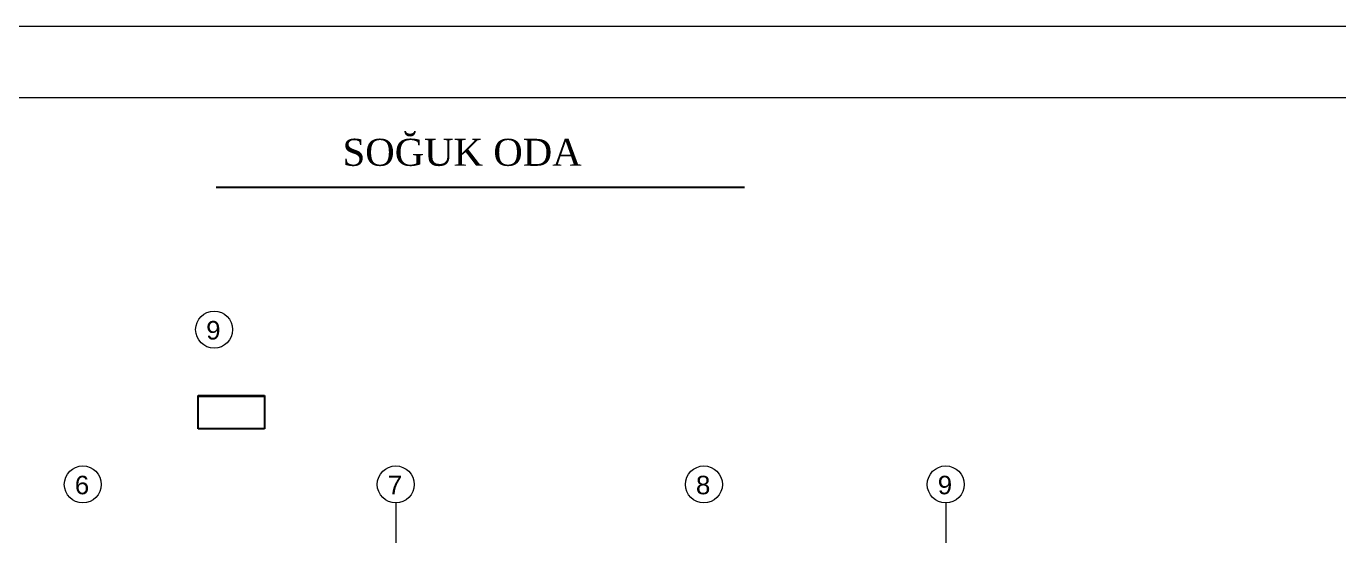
# Model space of a CAD drawing. Header units: millimetres. Extents: x 1531071 to 1560283, y -701792 to -691067.
# Drawn here: x 1537960 to 1540728, y -694211 to -693137 of the extents above; entities that cross this region are included whole.
import ezdxf

# ---------------------------------------------------------------- set-up
doc = ezdxf.new("R2010")
doc.units = ezdxf.units.MM
doc.header["$LTSCALE"] = 20
doc.header["$MEASUREMENT"] = 0
doc.linetypes.add('Dot & Dashed', pattern=[670.277762, 352.777767, -176.388884, 0, -141.111112])
for name, color, linetype, lineweight in [('0 CE EQUP', 7, 'Continuous', 18), ('GRC-Ekipman', 4, 'Continuous', 25), ('OXLAR', 6, 'Continuous', 5), ('RAZMERI', 251, 'Continuous', 5), ('Shtamp', 7, 'Continuous', 15), ('wall ext', 30, 'Continuous', 30)]:
    doc.layers.add(name, color=color, linetype=linetype, lineweight=lineweight)
doc.styles.add('Times New  Roman', font='times.ttf')
doc.styles.add('СГЕНЕРИР_СТИЛЬ_1', font='arial.ttf')

# ---------------------------------------------------------------- blocks, each defined once
blk = doc.blocks.new('CTezg.140-70')
for p, q in [((-140, 0), (0, 0)), ((-140, -70), (-140, 0)), ((0, 0), (0, -70)), ((0, -2), (-140, -2)), ((0, -70), (-140, -70))]:
    blk.add_line(p, q)

msp = doc.modelspace()

# ---------------------------------------------------------------- linework, layer by layer
at = {"layer": 'OXLAR', "color": 6, "linetype": 'Dot & Dashed', "ltscale": 0.15}
for p, q in [((1538739, -694141.6), (1538739, -697894.6)), ((1539899, -694141.6), (1539899, -697894.6))]:
    msp.add_line(p, q, dxfattribs=at)
at = {"layer": 'RAZMERI', "color": 0}
for centre in [(1538356, -693776.4), (1538079, -694102.6), (1538739, -694102.6), (1539389, -694102.6), (1539899, -694102.6)]:
    msp.add_circle(centre, 39, dxfattribs=at)
at = {"layer": 'Shtamp', "lineweight": 15}
for points in [[(1543416.1, -701792.1), (1543416.1, -701792.1), (1531070.5, -701792.1), (1531070.5, -693137.1), (1531070.5, -693137.1), (1543416.1, -693137.1)], [(1543266.1, -701642.1), (1531670.5, -701642.1), (1531670.5, -693287.1), (1543266.1, -693287.1)]]:
    msp.add_lwpolyline(points, close=True, dxfattribs=at)
at = {"layer": 'wall ext', "color": 0, "lineweight": -3, "ltscale": 0.5}
msp.add_line((1539474.6, -693477.2), (1538360.5, -693477.2), dxfattribs=at)

# ---------------------------------------------------------------- block references
at = {"layer": 'GRC-Ekipman'}
msp.add_blockref('CTezg.140-70', (1538462, -693915.3), dxfattribs=at)

# ---------------------------------------------------------------- texts
at = {"layer": '0 CE EQUP', "color": 0, "lineweight": -3, "ltscale": 0.5, "style": 'Times New  Roman'}
msp.add_text('SOĞUK ODA', height=56.98, dxfattribs=at).set_placement((1538626.8, -693431.2))
at = {"layer": 'RAZMERI', "color": 0, "style": 'СГЕНЕРИР_СТИЛЬ_1'}
for s, p in [('9', (1538339.2, -693797.2)), ('6', (1538062.2, -694123.4)), ('7', (1538722.2, -694123.4)), ('8', (1539372.2, -694123.4)), ('9', (1539882.2, -694123.4))]:
    msp.add_text(s, height=39, dxfattribs=at).set_placement(p)

doc.saveas('drawing.dxf')
